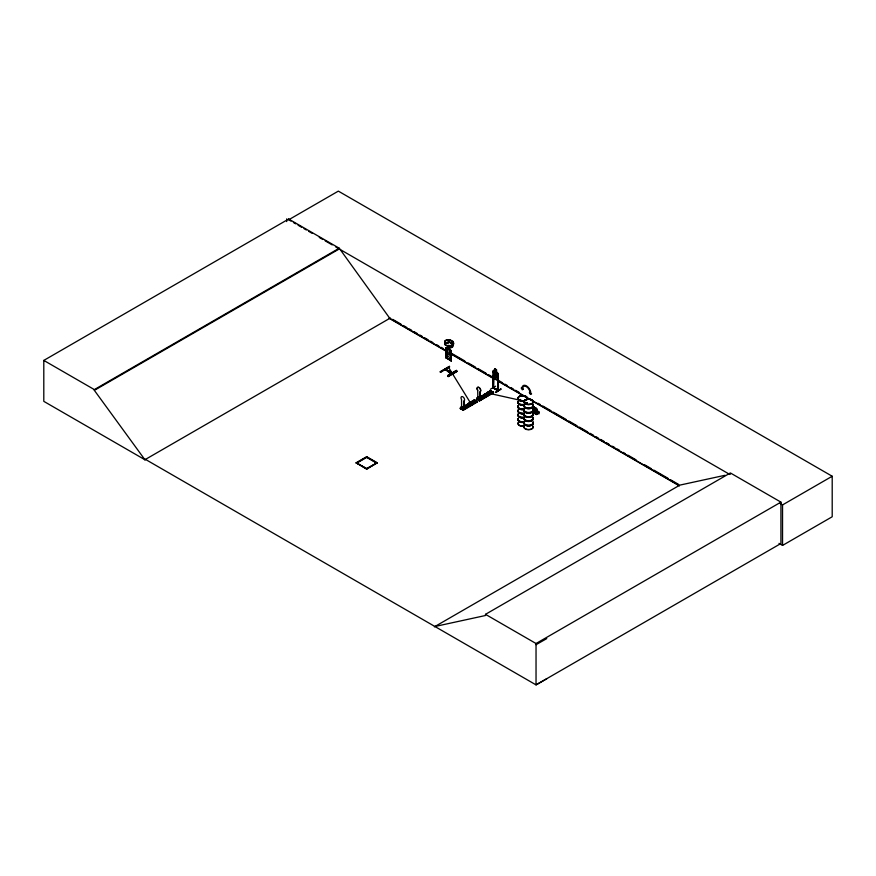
<?xml version="1.0" encoding="UTF-8"?>
<svg xmlns="http://www.w3.org/2000/svg" width="876" height="876" viewBox="0 0 876 876"><rect width="100%" height="100%" fill="white"/><g stroke="black" fill="none" stroke-linecap="round" stroke-linejoin="round"><path stroke-width="1.31" d="M463.579 408.621L464.05 400.956A2.486 1.445 59.5 0 0 464.05 398.087A2.486 1.445 59.5 0 0 461.542 396.675A2.486 1.445 59.5 0 0 461.542 399.544L461.597 407.636L462.276 406.979M463.689 408.555L464.05 400.956M479.73 399.292L480.103 391.692A2.486 1.445 59.5 0 0 480.103 388.824A2.486 1.445 59.5 0 0 477.595 387.411A2.486 1.445 59.5 0 0 477.595 390.28L477.705 390.214A2.486 1.445 59.5 0 1 477.705 387.345A2.486 1.445 59.5 0 1 480.212 388.758A2.486 1.445 59.5 0 1 480.212 391.627L479.84 399.226C478.307 396.817 477.157 399.117 478.427 397.649M462.243 407.066L462.309 409.114L462.09 406.639L460.656 408.325L462.9 409.596L464.335 407.909L464.543 409.081L461.411 407.504L462.09 407.23M445.534 342.823L444.658 341.027L446.585 339.713L450.089 339.811L453.111 341.432L453.856 343.764L451.852 345.724L447.187 346.009L444.811 344.651L445.183 342.855M462.55 406.825L461.564 407.515L462.156 407.559M478.307 398.109C477.661 398.219 478.953 397.167 478.022 398.492M445.03 343.042L448.786 342.001L445.15 343.053M445.26 342.998L445.052 344.586M445.402 369.354C442.062 369.037 454.37 372.136 451.863 373.756C450.209 374.359 443.541 367.394 445.293 369.541M469.262 403.781L470.653 404.23M519.742 399.872L520.311 400.343A4.632 2.672 0 0 0 519.315 400.748M520.64 400.233L520.508 399.62L519.994 400.025M520.826 400.047L520.125 399.489M525.217 397.178L525.315 396.587M525.501 403.617L525.994 402.927L525.425 403.299M526.815 403.518L526.476 403.004M531.097 400.146L531.206 400.639M461.455 407.471L461.948 407.778M452.279 372.847L451.863 373.756M461.696 407.274L464.335 408.753L464.335 407.909M461.499 408.654L461.499 406.88L462.681 406.957M478.274 397.77C477.562 402.084 480.026 396.215 477.53 397.627L477.53 399.401M498.159 378.793L497.634 380.48M462.605 407.088L461.378 406.957L461.378 408.731M440.201 371.84L449.498 366.387L449.508 367.055L440.738 372.234L440.146 371.895L449.476 366.365M440.65 371.577L440.738 372.234M448.917 366.715L449.508 367.055M490.363 389.272L495.597 386.217M492.947 387.937L493.527 388.21L493.648 371.873L492.991 371.698L493.473 371.971M493.254 387.225L493.451 388.221L493.648 378.618M497.831 390.039L498.181 390.28M492.991 387.969L493.593 370.11L498.225 373.483L498.236 390.893L497.634 390.587L497.886 378.333M493.1 370.559L493.122 387.772L498.422 390.762L498.356 374.556L497.699 374.391L497.732 390.641M450.921 360.43L450.691 350.433L451.162 350.707L451.217 360.868L445.961 357.89L446.3 357.167M451.348 360.737L446.191 357.758L446.191 347.63L446.716 358.065L446.136 357.134M451.052 360.244L451.151 360.879M451.162 360.835L451.348 350.608L450.691 350.433M451.863 373.143L451.753 373.691M477.661 399.325L477.661 397.551L478.745 397.551M445.096 344.432L447.297 345.724L451.512 345.407L453.45 343.699M452.772 344.301L452.049 346.995L446.837 347.794L449.465 348.254L452.388 347.225L453.352 345.856L451.896 342.899L448.742 341.947L452.815 344.312M469.339 403.836L470.773 403.825M519.501 399.741L520.256 399.467M526.432 403.595L526.706 403.529A4.708 2.716 0 0 1 525.918 404.077M448.72 341.958L451.896 342.899M445.512 342.658L445.019 341.213L446.782 340.041M460.294 408.599L460.447 407.362L462.09 406.639M473.905 401.23L460.612 408.785L463.316 410.275L477.42 401.953L474.54 399.894L460.469 408.555M493.538 392.634L479.413 400.923L493.571 392.634L490.691 390.565L476.456 399.27M478.778 400.431L493.352 392.284L490.724 390.915M460.228 408.555L474.54 400.102L475.263 400.759L474.715 400.463M490.691 390.784L491.381 391.43M463.13 410.056L462.386 409.749L476.686 401.307L477.234 401.734M474.54 400.102L476.84 401.646M479.117 400.77L479.271 399.544L480.694 398.7L479.062 399.423L479.062 400.266L476.818 398.996L478.241 397.31M493.363 392.273L478.537 400.431M447.647 375.563L456.484 370.438L456.571 371.063L447.658 376.231L447.647 375.563L448.238 376.57L457.009 371.391L448.194 376.461M447.724 375.662L456.451 370.406L457.009 371.391M447.724 376.111L456.495 370.931M476.949 399.565L476.61 398.032L478.033 397.189M468.014 403.737C475.854 407.187 464.225 404.165 469.448 402.894L472.109 404.613L469.448 402.894M470.719 402.15C478.559 405.588 466.93 402.566 472.153 401.307L474.814 403.015L472.153 401.307M473.106 400.737C480.946 404.186 469.306 401.164 474.54 399.894M477.77 398.273L480.694 399.752L480.694 398.7M488.26 395.076C487.286 397.419 481.888 394.364 485.6 393.565L488.26 395.284L485.6 393.565M488.304 391.977L490.965 393.696L488.304 391.977C483.081 393.247 494.721 396.27 486.881 392.82L518.592 399.894M489.268 391.419C497.108 394.857 485.468 391.835 490.691 390.565M473.577 401.153L460.612 408.785M480.147 397.156L489.542 391.605M475.055 400.398L460.754 408.84L474.091 401.449M476.621 399.237L489.728 391.824M491.206 391.068L476.905 399.511L490.242 392.12M490.067 391.9L476.763 399.456M477.212 401.602L462.9 410.045L463.108 408.862L464.543 408.019M462.791 409.99L477.201 401.394M478.942 400.66L493.352 392.076M498.356 374.556L497.699 374.391M493.21 387.214L493.527 387.619M495.761 392.349L500.962 388.999L495.98 392.481M500.973 389.032L495.739 392.065M145.547 459.429L144.978 459.769L43.8 401.35L43.8 360.419L288.686 219.033L339.242 248.215L389.798 318.338L446.508 351.079M288.686 219.033L288.686 219.788L338.344 191.121L832.2 476.248L832.2 516.763L782.542 545.43L778.994 543.372M43.8 360.419L94.356 389.601L339.242 248.215M546.755 678.769L536.035 684.879L145.482 459.396L144.901 459.725L94.356 390.357L339.242 248.97M144.901 459.725L390.368 318.01M446.037 357.32L446.716 357.474M494.765 368.796L496.495 369.792L494.765 368.796L493.9 374.808L494.765 376.899L496.374 377.83L497.24 376.735L496.495 369.792M493.516 378.169L493.046 375.848L493.506 378.18M356.149 462.769L366.683 456.692L377.206 462.769L366.683 469.186L356.149 462.769L366.683 468.846L377.206 462.769M356.149 463.108L366.683 457.031L377.206 463.108M366.683 457.371L356.74 463.108L366.683 468.507L376.614 463.108L366.683 457.371L366.683 456.692M537.207 410.954L536.649 408.566L533.177 406.563M537.207 412.946L536.583 414.578L533.112 412.508L536.616 414.468M538.926 411.95L538.926 413.943L533.342 411.643M537.207 414.304L536.649 408.566L533.112 406.595M434.365 626.844L679.831 485.118L725.054 475.285M434.934 626.504L485.49 615.51L485.49 614.339L730.376 472.952L780.932 502.134L780.932 543.492L536.035 684.879L536.035 643.521L780.932 502.134M730.376 474.124L729.807 474.464L335.716 246.933M780.198 503.558L782.542 504.915L832.2 476.248M536.035 644.703L546.755 638.593M485.797 394.167L486.016 395.032L486.925 394.331M470.489 404.482L470.27 403.442L469.262 404.197M525.611 403.113L526.629 403.113M526.596 403.617L525.786 403.672M526.377 403.464L525.874 403.464M497.831 389.864L498.159 390.904L493.024 387.959M532.794 410.997L534.678 410.822L536.649 413.198L535.072 410.647C537.667 411.424 536.747 408.512 534.667 409.99L532.794 407.625M485.994 394.288L486.793 394.397M470.281 404.362L469.35 404.143M520.125 400.036L520.256 400.025A4.708 2.716 0 0 0 519.26 400.463M525.994 403.059L526.257 403.059A4.643 2.683 0 0 1 527.385 402.763M526.312 403.803L525.611 403.705M532.685 410.286L534.294 410.176L532.685 408.183M498.137 390.28L493.527 387.794L498.356 390.149M446.442 358.142L446.661 354.233M446.76 340.074L449.914 340.151L452.618 341.596L453.264 343.677M476.61 399.095L479.292 400.726M445.369 342.724L448.37 343.677M520.443 399.774L520.256 399.598A4.632 2.672 0 0 0 519.315 400.004M484.176 394.408L486.837 395.919M288.686 219.788L291.04 221.146M293.394 222.504L295.749 223.862M298.092 225.22L301.618 227.256M303.972 228.614L306.326 229.972M308.68 231.33L312.206 233.366M319.258 237.44L322.784 239.476M325.138 240.834L332.19 244.897M492.969 372.42L498.159 375.41M446.486 348.013L446.004 347.739L446.004 357.89M392.733 319.368L401 324.142M403.365 325.511L406.913 327.558M409.267 328.916L411.632 330.285M413.998 331.643L417.545 333.69M419.911 335.059L422.265 336.428M424.63 337.786L428.178 339.833M430.543 341.202L432.897 342.56M436.445 344.607L438.81 345.976M441.175 347.334L443.53 348.703M451.808 353.477L464.806 360.978M468.342 363.025L475.438 367.121M477.792 368.478L486.07 373.253M488.425 374.621L491.973 376.669M494.338 378.027L496.703 379.396M499.068 380.764L502.605 382.801M504.97 384.17L507.335 385.539M510.872 387.575L513.237 388.944M515.603 390.313L519.15 392.36M538.05 403.267L540.415 404.635M542.781 405.993L551.048 410.767M553.413 412.136L566.411 419.637M568.765 421.006L577.043 425.78M579.397 427.138L587.676 431.923M590.03 433.281L593.578 435.328M595.943 436.697L598.308 438.055M600.673 439.423L604.21 441.471M606.575 442.829L608.94 444.198M612.477 446.245L614.842 447.603M617.208 448.972L619.573 450.33M623.121 452.377L625.475 453.746M627.84 455.104L636.107 459.889M644.386 464.663L651.47 468.748M653.835 470.116L668.016 478.296M670.37 479.665L678.648 484.439M451.228 353.805L679.25 485.457M389.021 318.229L445.917 351.079M450.658 353.816L492.148 377.764M499.254 381.87L524.155 396.248M526.52 397.616L528.896 398.985M532.444 401.033L679.426 485.895M533.342 407.789L538.992 411.917M444.822 369.267L452.224 373.537L452.334 372.924L445.347 368.96M447.658 376.231L448.238 376.57M485.49 614.339L536.035 643.521M450.713 360.025L446.541 357.747L451.414 360.156M477.869 398.065L477.705 390.214M461.641 407.482L461.882 406.519M450.68 360.584L450.866 350.334M448.556 367.362L471.178 404.066M782.542 504.915L782.542 545.43M498.105 373.515L498.148 378.881M480.486 398.58L480.486 399.423M366.683 468.507L366.683 469.186M286.704 218.88L286.704 221.562M94.356 389.601L94.356 390.357M523.782 413.176A4.61 2.661 0 0 1 518.132 409.913M526.662 403.737A4.708 2.716 0 0 1 525.918 404.307M523.804 405.008A4.708 2.716 0 0 1 518.044 401.679M526.596 403.978A4.632 2.672 0 0 1 525.863 404.537M523.782 405.227A4.632 2.672 0 0 1 518.11 401.953M523.804 404.778A4.708 2.716 0 0 1 518.044 401.449M519.26 400.233A4.708 2.716 0 0 1 520.235 399.795M527.067 402.588A4.632 2.672 0 0 1 524.91 404.208M523.782 404.482A4.632 2.672 0 0 1 518.11 401.197M523.782 409.694A4.632 2.672 0 0 1 518.11 406.42M523.804 409.475A4.708 2.716 0 0 1 518.044 406.146M523.804 409.245A4.708 2.716 0 0 1 518.044 405.916M523.782 408.95A4.632 2.672 0 0 1 518.11 405.676M523.793 413.45A4.654 2.683 0 0 1 518.099 410.165M523.782 413.844A4.61 2.661 0 0 1 518.132 410.581M523.782 425.922A4.61 2.661 0 0 1 518.132 422.659M523.793 413.647A4.654 2.683 0 0 1 518.099 410.351M523.782 417.972A4.632 2.672 0 0 1 518.11 414.698M523.782 417.217A4.632 2.672 0 0 1 518.11 413.943M523.782 422.44A4.632 2.672 0 0 1 518.11 419.166M523.804 422.221A4.708 2.716 0 0 1 518.044 418.892M523.804 421.991A4.708 2.716 0 0 1 518.044 418.662M523.782 421.695A4.632 2.672 0 0 1 518.11 418.421M523.804 417.753A4.708 2.716 0 0 1 518.044 414.425M523.804 417.524A4.708 2.716 0 0 1 518.044 414.195M523.793 426.196A4.654 2.683 0 0 1 518.099 422.911M533.134 409.607A4.708 2.716 0 0 1 527.965 413.012A4.708 2.716 0 0 1 524.505 408.961M533.057 413.373A4.632 2.672 0 0 1 528.578 416.746A4.632 2.672 0 0 1 524.111 413.373M533.134 405.139A4.708 2.716 0 0 1 527.965 408.534A4.708 2.716 0 0 1 524.505 404.482M533.134 409.377A4.708 2.716 0 0 1 527.965 412.782A4.708 2.716 0 0 1 524.505 408.731M533.134 404.909A4.708 2.716 0 0 1 527.965 408.304A4.708 2.716 0 0 1 524.505 404.252M533.068 405.413A4.643 2.683 0 0 1 528.578 408.785A4.643 2.683 0 0 1 524.1 405.413M533.068 404.657A4.643 2.683 0 0 1 528.578 408.03A4.643 2.683 0 0 1 524.1 404.657M533.057 409.88A4.632 2.672 0 0 1 528.578 413.253A4.632 2.672 0 0 1 524.111 409.88M533.068 409.136A4.643 2.683 0 0 1 528.578 412.508A4.643 2.683 0 0 1 524.1 409.136M533.068 413.669A4.643 2.683 0 0 1 528.578 417.053A4.643 2.683 0 0 1 524.1 413.669M533.134 422.352A4.708 2.716 0 0 1 527.965 425.758A4.708 2.716 0 0 1 524.505 421.706M533.046 414.03A4.621 2.672 0 0 1 528.578 417.392A4.621 2.672 0 0 1 524.122 414.03M533.057 426.119A4.632 2.672 0 0 1 528.578 429.492A4.632 2.672 0 0 1 524.111 426.119M533.079 413.811A4.654 2.683 0 0 1 528.578 417.184A4.654 2.683 0 0 1 524.089 413.811M533.134 417.885A4.708 2.716 0 0 1 527.965 421.279A4.708 2.716 0 0 1 524.505 417.228M533.134 422.123A4.708 2.716 0 0 1 527.965 425.528A4.708 2.716 0 0 1 524.505 421.476M533.134 417.655A4.708 2.716 0 0 1 527.965 421.049A4.708 2.716 0 0 1 524.505 416.998M533.068 418.159A4.643 2.683 0 0 1 528.578 421.531A4.643 2.683 0 0 1 524.1 418.159M533.068 417.403A4.643 2.683 0 0 1 528.578 420.776A4.643 2.683 0 0 1 524.1 417.403M533.057 422.626A4.632 2.672 0 0 1 528.578 425.999A4.632 2.672 0 0 1 524.111 422.626M533.057 421.882A4.632 2.672 0 0 1 528.578 425.243A4.632 2.672 0 0 1 524.111 421.882M533.079 426.371A4.654 2.683 0 0 1 528.578 429.755A4.654 2.683 0 0 1 524.089 426.371M487.045 394.572C485.622 396.751 484.965 392.82 487.012 394.616M450.176 354.014L449.596 355.273L447.297 353.937L446.716 348.298L447.581 348.122L447.581 346.13L449.311 347.126L450.176 354.014M451.041 356.105L450.176 357.594L446.716 355.601L445.862 353.116L446.431 347.465L451.041 350.783L451.041 356.105M534.557 407.307L534.382 407.964L534.557 407.307M534.557 412.716L534.382 413.373L534.557 412.716M523.366 389.218L522.282 389.787L521.22 388.002L521.954 388.418A6.252 3.646 59.6 0 1 526.41 385.845A6.252 3.646 59.6 0 1 530.878 393.477L531.612 393.893L530.473 394.43L529.334 392.601L530.068 393.017A5.223 3.044 59.6 0 0 526.345 386.644A5.223 3.044 59.6 0 0 522.622 388.791L523.366 389.218M496.09 370.022L495.06 369.42L496.09 370.69L496.09 370.022M496.374 372.508L494.765 371.577L494.765 375.3L496.374 376.231L496.374 372.508M449.027 347.301L447.877 346.633L449.027 347.958L449.027 347.301M449.311 349.787L447.581 348.79L447.581 352.513L449.311 353.51L449.311 349.787M536.572 410.647L533.342 408.785L533.342 410.647L536.572 412.508L536.572 410.647M538.587 412.147L538.006 411.819L538.587 413.341L538.587 412.147M520.267 400.485A4.643 2.683 0 0 0 527.232 398.164A4.643 2.683 0 0 0 520.267 395.842A4.643 2.683 0 0 0 520.267 400.485M520.267 400.836A4.632 2.672 0 0 0 527.221 398.525A4.632 2.672 0 0 0 520.267 396.204A4.632 2.672 0 0 0 520.267 400.836M520.267 400.617A4.654 2.683 0 0 0 527.242 398.284A4.654 2.683 0 0 0 520.267 395.963A4.654 2.683 0 0 0 520.267 400.617M526.257 404.077A4.654 2.683 0 0 0 533.232 401.755A4.654 2.683 0 0 0 526.257 399.434A4.654 2.683 0 0 0 526.257 404.077M526.268 404.285A4.621 2.672 0 0 0 533.21 401.975A4.621 2.672 0 0 0 526.268 399.664A4.621 2.672 0 0 0 526.268 404.285M525.293 403.661A4.654 2.683 0 0 0 533.079 402.456A4.654 2.683 0 0 0 527.374 399.171A4.654 2.683 0 0 0 525.293 403.661"/></g></svg>
